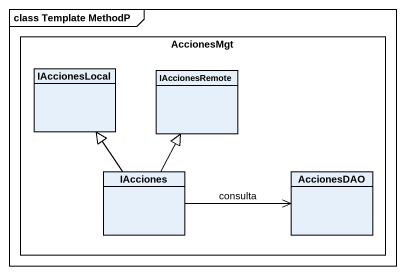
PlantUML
@startuml
mainframe class Template MethodP
hide circle
hide empty members
rectangle AccionesMgt {
  class IAccionesLocal
  class IAccionesRemote
  class IAcciones
  class AccionesDAO
}
IAcciones -up-|> IAccionesLocal
IAcciones -up-|> IAccionesRemote
IAcciones -right-> AccionesDAO : consulta
@enduml
